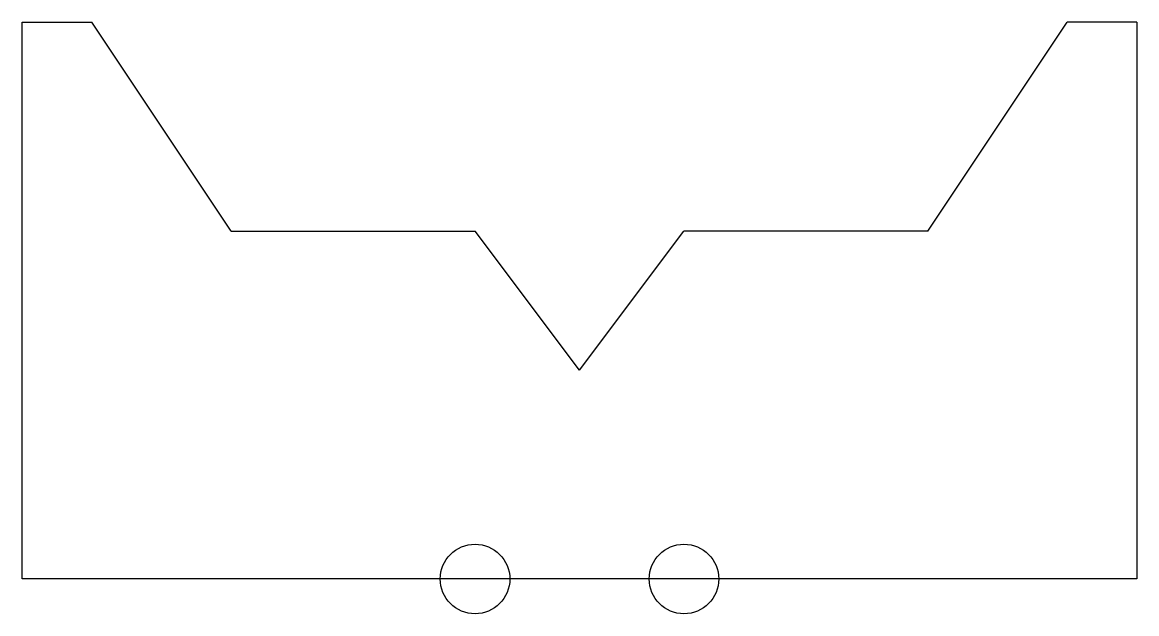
# Model space of a CAD drawing. Header units: inches. Extents: x 14.99 to 18.99, y 17.17 to 19.3.
import ezdxf

# ---------------------------------------------------------------- set-up
doc = ezdxf.new("R2010")
doc.units = ezdxf.units.IN
doc.header["$MEASUREMENT"] = 0

msp = doc.modelspace()

# ---------------------------------------------------------------- linework, layer by layer
for p, q in [((14.9927, 19.2966), (15.2427, 19.2966)), ((14.9927, 17.2966), (14.9927, 19.2966)), ((15.7427, 18.5466), (15.2427, 19.2966)), ((18.2427, 18.5466), (18.7427, 19.2966)), ((18.9927, 19.2966), (18.7427, 19.2966)), ((18.9927, 19.2966), (18.9927, 17.2966)), ((15.7427, 18.5466), (16.6177, 18.5466)), ((16.9927, 18.0466), (16.6177, 18.5466)), ((16.9927, 18.0466), (17.3677, 18.5466)), ((18.2427, 18.5466), (17.3677, 18.5466)), ((18.9927, 17.2966), (14.9927, 17.2966)), ((18.9927, 17.2966), (14.9927, 17.2966))]:
    msp.add_line(p, q)
for centre in [(16.6177, 17.2966, -2.6746), (17.3677, 17.2966, -2.6859)]:
    msp.add_circle(centre, 0.125)

doc.saveas('drawing.dxf')
